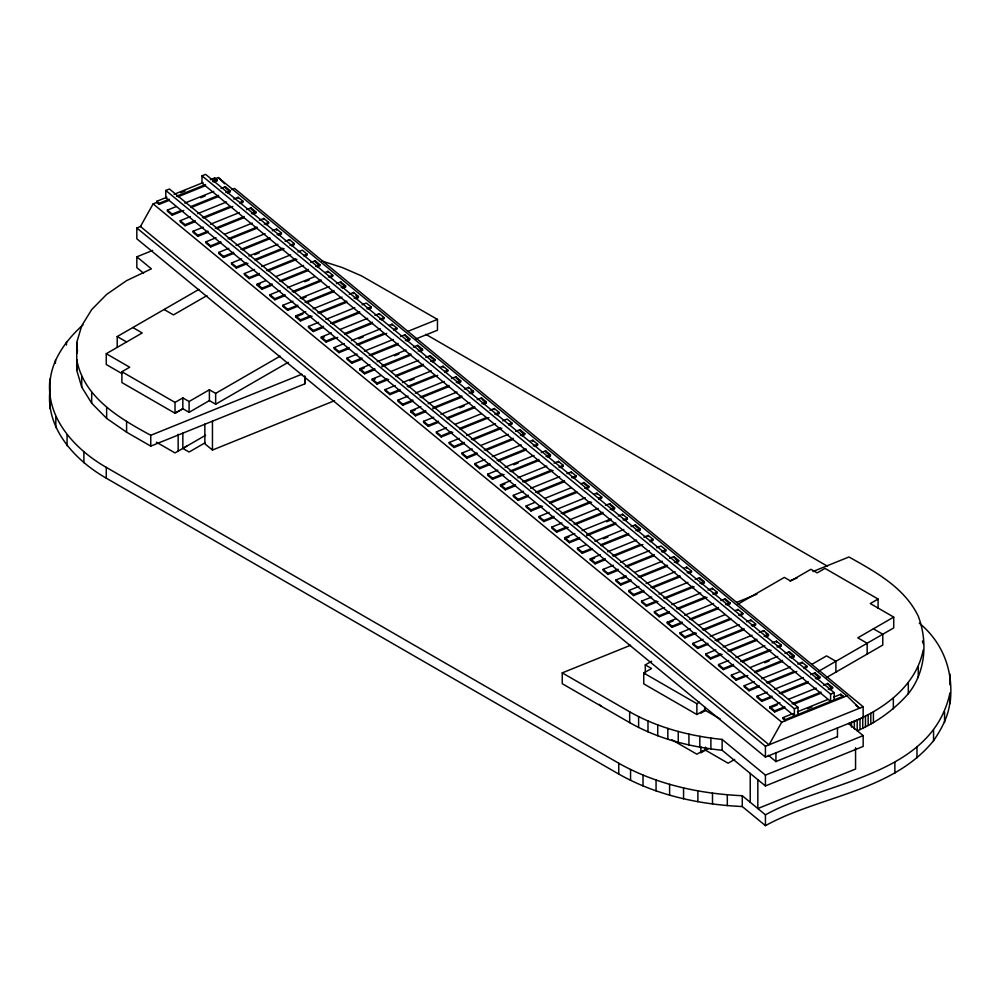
<?xml version="1.0" encoding="UTF-8"?>
<svg xmlns="http://www.w3.org/2000/svg" width="1000" height="1000" viewBox="0 0 1000 1000"><rect width="100%" height="100%" fill="white"/><g stroke="black" fill="none" stroke-linecap="round" stroke-linejoin="round"><path stroke-width="1.5" d="M304.762 376.138L304.762 383.875L150.762 446.125L126.587 432.175L106.65 418.4L91.688 403.225L81.725 387.062L76.737 370.3L76.737 342.512L81.725 325.75L91.688 309.587L106.65 294.413L126.587 280.637L151.387 268.837L136.825 256.825L152.637 250.438M204.85 424.038L204.85 443.787L212.45 450.05L334.525 400.7M212.45 450.05L212.45 421.188M304.762 383.875L304.762 376.275M50 378.938C45.287 417.625 75 449.45 106.275 467.362L618.737 763.225C656.275 784.475 699.488 793.737 742.275 795.725L765.438 814.812C826.6 780.863 931.888 776.038 950 692.887C951.5 710.362 943.2 726.7 933.55 740.7C892.312 791.675 819.925 795.713 765.438 825.638L742.275 806.538C699.488 804.562 656.275 795.3 618.737 774.05L106.275 478.188C75 460.275 45.287 428.45 50 389.762C48.312 364.025 64.675 341.275 83.012 324.875M77.562 350.55L76.737 353.338L76.737 342.512M630.6 645.25L562.25 672.875L562.25 683.7L629.675 722.638C657.913 738.713 689.987 746.925 722.125 750.25L765.425 785.95L863.162 746.438L863.162 735.612L848.6 723.612C882.013 710.537 915.825 687.038 923.263 649.925M857.188 720.013L857.188 730.837C876.675 722.35 894.312 709.688 908.312 693.675C925.662 672.087 927.887 641.562 918.275 616.213C904.488 587.562 875.5 571.875 848.95 556.975L812.975 571.512M157.463 202.125L153.125 203.875L140.45 226.5L769.05 744.8L781.725 722.175L846.875 695.837L859.55 708.213L855.938 705.238M117.212 347.388L117.212 336.562L198.9 289.4M121.9 373.55L106.275 364.525L106.275 353.7L142.213 332.95L132.838 327.537M206.938 295.587L173.463 314.913L164.088 309.5M280.163 356.138L215.65 393.387L209.4 389.775L189.088 401.512L182.838 397.9L182.838 408.725L175.025 413.237L121.9 382.562L121.9 371.737L129.713 367.225L106.275 353.7M121.9 371.737L175.025 402.413L182.838 397.9M175.025 402.413L175.025 413.237L182.85 408.713L189.088 412.337L209.4 400.6L209.4 389.775M209.4 400.6L215.65 404.212L288.225 362.312M205.525 435.312L175.025 452.925L156.425 442.188M205.238 442.688L189.088 452.025L182.838 448.413L182.85 433.137M737.312 604.562L784.35 577.4L790.6 581.013L810.913 569.288L817.163 572.888L824.975 568.387L878.1 599.05L878.1 608.325M645.3 674.175L645.3 664.9L651.65 661.237M720.3 719.025L704.675 710L696.862 714.513L643.737 683.85L643.737 673.025L651.55 668.512L645.3 664.9M643.737 673.025L696.862 703.688L699.463 702.188M878.1 599.05L870.288 603.562L893.713 617.087L893.713 627.913L818.5 671.35M700.85 713.188L705.537 710.475M811.8 664.388L826.538 655.875L835.913 661.287L835.913 672.113M893.713 617.087L857.788 637.837L867.163 643.25L867.163 654.075M826.538 677.525L882.788 645.062L882.788 634.237L873.413 628.825M703.363 750.45L696.862 754.2L671.625 739.638M708.2 748.625L700.85 752.875L700.85 746.775M734.688 759.425L728.112 763.225L704.675 749.688M165.787 190.45L794.388 708.763L794.388 715.975L165.787 197.675L165.787 190.45L169.412 188.988L798.012 707.3L798.012 714.513M201.988 175.825L830.588 694.125L830.588 701.338L201.988 183.038L201.988 175.825L205.613 174.363L834.212 692.663L834.212 699.875M169.288 200.3L159.15 204.4L156.738 202.413L156.738 201.325L166.875 197.237M174.112 194.3L203.075 182.6M210.312 179.675L214.662 177.913L217.062 179.9L217.062 180.987L214.175 182.15M180.625 192.75L184.975 191M213.938 179.288L218.275 177.537L846.875 695.837M156.738 201.325L159.15 203.312L169.288 199.213M176.525 196.287L205.487 184.587M212.725 181.663L217.062 179.9M177.975 196.788L205.487 185.662M183.812 210.5L172.225 215.175L167.413 211.213L167.413 210.125L176.1 206.612M184.788 203.1L213.75 191.4M220.987 188.475L225.325 186.713L230.15 190.688L230.15 191.762L227.25 192.938M200.712 197.75L205.062 195.987M231.688 189.613L234.562 188.45L863.162 706.75L863.162 717.575L765.425 757.087L136.825 238.787L136.825 227.963L141.137 226.213M167.413 210.125L172.225 214.1L180.912 210.588M191.05 206.488L218.562 195.362M225.8 192.438L230.15 190.688M191.05 207.575L218.562 196.45M195.188 221.663L185.05 225.75L180.238 221.788L180.238 220.7L190.375 216.6M197.613 213.675L226.575 201.975M233.812 199.05L238.15 197.288L242.975 201.262L242.975 202.338L240.075 203.512M180.238 220.7L185.05 224.675L195.188 220.575M202.425 217.65L229.938 206.525M240.075 202.425L242.975 201.262M203.875 218.15L232.838 206.438M208.012 232.237L197.875 236.325L193.062 232.362L193.062 231.275L203.2 227.175M210.438 224.25L239.4 212.55M246.637 209.625L250.975 207.862L255.8 211.838L255.8 212.913L252.9 214.088M193.062 231.275L197.875 235.25L208.012 231.15M215.25 228.225L244.213 216.513M251.45 213.588L255.8 211.838M216.7 228.725L244.213 217.6M220.837 242.812L210.7 246.9L205.888 242.938L205.888 241.85L216.025 237.75M224.713 234.237L252.225 223.125M259.462 220.2L263.8 218.438L268.625 222.413L268.625 223.487L265.725 224.662M205.888 241.85L210.7 245.825L220.837 241.725M228.075 238.8L257.038 227.087M264.275 224.163L268.625 222.413M229.525 239.3L257.038 228.175M233.663 253.388L223.525 257.475L218.713 253.512L218.713 252.425L228.85 248.325M236.088 245.4L265.05 233.7M272.288 230.775L276.625 229.013L281.45 232.987L281.45 234.062L278.55 235.238M218.713 252.425L223.525 256.4L233.663 252.3M240.9 249.375L269.862 237.662M277.1 234.737L281.45 232.987M242.35 249.875L269.862 238.75M247.938 263.375L236.35 268.062L231.537 264.088L231.537 263L241.675 258.9M248.912 255.975L277.875 244.275M285.113 241.35L289.462 239.587L294.275 243.562L294.275 244.638L291.375 245.812M254.7 254.725L259.05 252.963M231.537 263L236.35 266.975L246.488 262.875M255.175 259.363L282.688 248.238M289.925 245.312L294.275 243.562M255.175 260.45L284.137 248.738M259.312 274.538L249.175 278.637L244.363 274.662L244.363 273.575L254.5 269.475M261.737 266.55L290.7 254.85M297.938 251.925L302.288 250.162L307.1 254.137L307.1 255.212L304.2 256.388M244.363 273.575L249.175 277.55L259.312 273.45M266.55 270.525L295.512 258.812M304.2 255.3L307.1 254.137M268 271.025L296.962 259.312M272.137 285.113L262 289.212L257.188 285.238L257.188 284.15L265.875 280.637M276.012 276.537L303.525 265.425M310.763 262.5L315.113 260.738L319.925 264.713L319.925 265.788L317.025 266.962M257.188 285.238L260.087 284.062M257.188 284.15L262 288.125L272.137 284.025M279.375 281.1L308.337 269.387M315.575 266.462L319.925 264.713M280.825 281.6L308.337 270.475M284.962 295.688L274.825 299.788L270.012 295.812L270.012 294.725L280.15 290.625M287.387 287.7L314.9 276.588M325.037 272.488L327.938 271.312L332.75 275.287L332.75 276.363L329.85 277.538M304.762 281.762L309.113 280M270.012 294.725L274.825 298.7L284.962 294.6M292.2 291.675L321.163 279.962M328.4 277.038L332.75 275.287M293.65 292.175L321.163 281.05M297.787 306.262L287.65 310.363L282.838 306.388L282.838 305.3L292.975 301.2M300.212 298.275L329.175 286.575M336.413 283.65L340.763 281.887L345.575 285.863L345.575 286.938L342.675 288.113M301.663 298.775L306.012 297.025M282.838 305.3L287.65 309.275L297.787 305.175M305.038 302.25L333.988 290.538M341.225 287.613L345.575 285.863M306.475 302.75L333.988 291.625M312.062 316.25L300.487 320.938L295.663 316.962L295.663 315.875L305.8 311.775M313.038 308.85L342 297.15M349.237 294.225L353.587 292.462L358.4 296.438L358.4 297.512L355.5 298.688M295.663 316.962L302.9 314.037M295.663 315.875L300.487 319.85L310.613 315.75M317.863 312.825L346.812 301.112M354.05 298.188L358.4 296.438M319.3 313.325L346.812 302.2M323.438 327.413L313.312 331.512L308.488 327.537L308.488 326.45L318.625 322.35M325.863 319.425L354.825 307.725M362.062 304.8L366.413 303.038L371.225 307.013L371.225 308.087L368.325 309.262M308.488 326.45L313.312 330.425L323.438 326.325M330.688 323.4L359.637 311.688M366.887 308.762L371.225 307.013M332.125 323.9L359.637 312.775M337.713 337.4L326.138 342.088L321.312 338.113L321.312 337.025L331.45 332.925M340.138 329.425L367.65 318.3M374.888 315.375L379.237 313.612L384.05 317.587L384.05 318.663L381.15 319.837M321.312 338.113L324.212 336.938M321.312 337.025L326.138 341L334.825 337.488M344.95 333.387L372.463 322.262M379.712 319.337L384.05 317.587M344.95 334.475L372.463 323.35M349.087 348.562L338.963 352.663L334.137 348.688L334.137 347.6L344.275 343.5M351.512 340.575L380.475 328.875M389.162 325.363L392.062 324.188L396.875 328.162L396.875 329.237L393.975 330.412M358.762 338.738L363.1 336.975M334.137 347.6L338.963 351.575L349.087 347.475M356.337 344.55L383.85 333.425M393.975 329.325L396.875 328.162M357.788 345.05L386.737 333.338M76.737 370.3L76.737 359.475C83.513 397.475 119.663 418.387 150.762 435.3L301.875 374.212M407.575 331.488L437.463 319.4L437.463 330.225L416.112 338.85M361.925 359.137L351.788 363.237L346.962 359.263L346.962 358.175L357.1 354.075M364.338 351.15L393.3 339.45M400.538 336.525L404.888 334.762L409.7 338.738L409.7 339.812L406.8 340.988M346.962 358.175L351.788 362.15L361.925 358.05M369.162 355.125L398.113 343.413M405.363 340.487L409.7 338.738M370.613 355.625L398.113 344.5M374.75 369.712L364.613 373.812L359.787 369.837L359.787 368.75L369.925 364.65M377.163 361.725L406.125 350.025M413.363 347.1L417.713 345.337L422.525 349.312L422.525 350.387L419.637 351.562M359.787 369.837L364.137 368.075M394.55 355.788L398.888 354.038M359.787 368.75L364.613 372.725L374.75 368.625M381.987 365.7L410.938 353.988M418.188 351.062L422.525 349.312M381.987 366.788L410.938 355.075M388.663 379.412L377.075 384.087L372.262 380.112L372.262 379.038L380.95 375.525M391.087 371.425L418.6 360.3M425.838 357.375L430.188 355.625L435 359.588L435 360.675L432.1 361.85M372.262 380.112L375.163 378.95M372.262 379.038L377.075 383.013L387.212 378.913M395.9 375.4L423.413 364.275M430.65 361.35L435 359.588M395.9 376.475L423.413 365.363M400.037 390.562L389.9 394.663L385.087 390.688L385.087 389.613L395.225 385.513M402.463 382.587L431.425 370.875M440.112 367.362L443.013 366.2L447.825 370.163L447.825 371.25L444.925 372.425M409.7 380.737L414.05 378.988M385.087 389.613L389.9 393.587L400.037 389.487M407.275 386.562L434.787 375.438M444.925 371.337L447.825 370.163M408.725 387.05L437.688 375.35M412.863 401.138L402.725 405.238L397.912 401.262L397.912 400.188L408.05 396.087M415.288 393.162L444.25 381.45M451.488 378.525L455.838 376.775L460.65 380.737L460.65 381.825L457.75 383M397.912 400.188L402.725 404.162L412.863 400.062M420.1 397.137L449.062 385.425M456.3 382.5L460.65 380.737M421.55 397.625L449.062 386.512M425.688 411.712L415.55 415.812L410.737 411.838L410.737 410.763L420.875 406.662M428.113 403.738L457.075 392.025M464.312 389.1L468.663 387.35L473.475 391.312L473.475 392.4L470.575 393.575M410.737 411.838L415.087 410.087M410.737 410.763L415.55 414.738L425.688 410.637M432.938 407.713L461.887 396M469.125 393.075L473.475 391.312M432.938 408.787L461.887 397.088M438.512 422.287L428.387 426.388L423.562 422.425L423.562 421.337L433.7 417.238M440.938 414.312L469.9 402.6M477.137 399.675L481.488 397.925L486.3 401.887L486.3 402.975L483.4 404.15M459.762 407.788L464.113 406.025M423.562 421.337L428.387 425.312L438.512 421.213M447.2 417.7L474.712 406.575M481.95 403.65L486.3 401.887M447.2 418.775L474.712 407.663M452.788 432.287L441.213 436.962L436.388 433L436.388 431.912L446.525 427.812M455.213 424.3L481.275 413.762M489.963 410.25L494.312 408.5L499.125 412.463L499.125 413.55L496.225 414.725M436.388 431.912L441.213 435.887L451.337 431.788M460.025 428.275L486.087 417.738M494.787 414.225L499.125 412.463M460.025 429.35L488.988 417.65M464.162 443.438L454.038 447.537L449.212 443.575L449.212 442.488L459.35 438.387M466.587 435.462L495.55 423.75M502.788 420.825L507.137 419.075L511.95 423.038L511.95 424.125L509.05 425.3M449.212 442.488L454.038 446.463L464.162 442.362M471.413 439.438L500.363 427.725M509.05 424.212L511.95 423.038M472.85 439.925L501.812 428.225M476.987 454.012L466.863 458.113L462.038 454.15L462.038 453.062L472.175 448.963M480.863 445.45L508.375 434.325M515.612 431.4L519.963 429.65L524.775 433.612L524.775 434.7L521.875 435.875M462.038 453.062L466.863 457.038L476.987 452.938M484.237 450.012L513.188 438.3M520.438 435.375L524.775 433.612M485.688 450.5L513.188 439.387M489.825 464.588L479.688 468.688L474.862 464.725L474.862 463.638L485 459.538M492.238 456.613L521.2 444.9M529.888 441.388L532.788 440.225L537.6 444.188L537.6 445.275L534.7 446.45M474.862 463.638L479.688 467.612L489.825 463.512M497.062 460.588L526.013 448.875M533.263 445.95L537.6 444.188M498.512 461.075L526.013 449.963M504.087 474.588L492.512 479.263L487.688 475.3L487.688 474.212L497.825 470.112M505.062 467.188L534.025 455.475M541.263 452.55L545.612 450.8L550.425 454.762L550.425 455.85L547.537 457.025M513.75 464.762L518.1 463M487.688 474.212L492.512 478.188L502.65 474.087M509.888 471.163L538.837 459.45M546.087 456.525L550.425 454.762M511.337 471.65L538.837 460.538M515.475 485.737L505.337 489.837L500.513 485.875L500.513 484.787L510.65 480.688M517.9 477.762L546.85 466.05M554.087 463.125L558.438 461.375L563.25 465.337L563.25 466.425L560.363 467.6M500.513 485.875L504.862 484.113M500.513 484.787L505.337 488.762L515.475 484.663M522.712 481.737L551.675 470.025M558.913 467.1L563.25 465.337M524.163 482.225L553.112 470.525M528.3 496.312L518.162 500.412L513.35 496.45L513.35 495.363L523.475 491.262M530.725 488.338L559.675 476.625M566.912 473.7L571.263 471.95L576.075 475.913L576.075 477L573.188 478.175M513.35 495.363L518.162 499.338L528.3 495.238M535.538 492.312L564.5 480.6M571.737 477.675L576.075 475.913M536.987 492.8L564.5 481.688M542.575 506.312L530.988 510.988L526.175 507.025L526.175 505.938L534.862 502.425M544.987 498.325L571.05 487.788M581.188 483.688L584.087 482.525L588.9 486.488L588.9 487.575L586.013 488.75M526.175 505.938L530.988 509.913L541.125 505.812M549.812 502.3L575.875 491.763M584.562 488.25L588.9 486.488M549.812 503.375L577.325 492.262M553.95 517.463L543.812 521.562L539 517.6L539 516.512L549.125 512.413M556.375 509.487L585.325 497.775M594.012 494.263L596.912 493.1L601.725 497.062L601.725 498.15L598.837 499.325M539 516.512L543.812 520.487L553.95 516.388M561.188 513.462L590.15 501.75M598.837 498.237L601.725 497.062M562.638 513.95L591.587 502.25M568.225 527.463L556.638 532.137L551.825 528.175L551.825 527.087L561.95 522.987M569.2 520.062L598.15 508.35M605.4 505.425L609.738 503.675L614.55 507.638L614.55 508.725L611.663 509.9M551.825 527.087L556.638 531.062L566.775 526.962M574.012 524.038L602.975 512.325M610.212 509.4L614.55 507.638M575.462 524.525L602.975 513.413M579.6 538.612L569.462 542.712L564.65 538.75L564.65 537.663L574.788 533.562M582.025 530.638L610.975 518.925M618.225 516L622.562 514.25L627.375 518.212L627.375 519.3L624.487 520.475M564.65 538.75L568.987 536.987M606.638 521.775L610.975 520.013M564.65 537.663L569.462 541.638L579.6 537.537M586.838 534.612L615.8 522.9M623.038 519.975L627.375 518.212M586.838 535.688L615.8 523.987M592.425 549.188L582.288 553.288L577.475 549.325L577.475 548.237L586.163 544.725M594.85 541.213L623.8 529.5M631.05 526.575L635.388 524.825L640.2 528.8L640.2 529.875L637.312 531.05M603.538 538.787L607.875 537.025M577.475 548.237L582.288 552.212L590.975 548.7M601.112 544.6L628.625 533.475M635.862 530.55L640.2 528.8M601.112 545.675L628.625 534.562M605.25 559.763L595.112 563.862L590.3 559.9L590.3 558.812L600.438 554.712M607.675 551.788L636.638 540.075M643.875 537.15L648.213 535.4L653.025 539.375L653.025 540.45L650.138 541.625M590.3 559.9L594.637 558.138M590.3 558.812L595.112 562.788L605.25 558.688M612.487 555.763L640 544.637M650.138 540.538L653.025 539.375M613.938 556.25L642.9 544.55M618.075 570.337L607.938 574.438L603.125 570.475L603.125 569.388L613.263 565.288M620.5 562.362L649.463 550.65M656.7 547.725L661.038 545.975L665.863 549.95L665.863 551.025L662.962 552.2M603.125 569.388L607.938 573.362L618.075 569.263M625.312 566.337L654.275 554.625M661.513 551.7L665.863 549.95M626.763 566.825L654.275 555.712M630.9 580.913L620.763 585.013L615.95 581.05L615.95 579.963L626.087 575.862M634.775 572.35L662.288 561.225M669.525 558.3L673.863 556.55L678.688 560.525L678.688 561.6L675.788 562.775M621.737 578.7L626.087 576.95M615.95 579.963L620.763 583.938L630.9 579.837M638.138 576.912L667.1 565.2M674.338 562.275L678.688 560.525M639.587 577.4L667.1 566.287M643.725 591.487L633.587 595.588L628.775 591.625L628.775 590.538L638.913 586.438M646.15 583.513L675.113 571.8M683.8 568.3L686.688 567.125L691.513 571.1L691.513 572.175L688.612 573.35M628.775 590.538L633.587 594.513L643.725 590.413M650.962 587.487L679.925 575.775M687.163 572.85L691.513 571.1M652.412 587.975L679.925 576.862M658 601.487L646.413 606.163L641.6 602.2L641.6 601.112L651.737 597.013M658.975 594.087L687.938 582.375M695.175 579.45L699.513 577.7L704.338 581.675L704.338 582.75L701.438 583.925M641.6 601.112L646.413 605.087L656.55 600.988M663.787 598.062L692.75 586.35M699.987 583.425L704.338 581.675M665.238 598.55L694.2 586.85M669.375 612.638L659.237 616.737L654.425 612.775L654.425 611.688L664.562 607.587M671.8 604.663L700.763 592.95M708 590.025L712.337 588.275L717.163 592.25L717.163 593.325L714.262 594.5M654.425 611.688L659.237 615.662L669.375 611.562M676.612 608.638L705.575 596.925M712.812 594L717.163 592.25M678.062 609.125L707.025 597.425M682.2 623.212L672.062 627.312L667.25 623.35L667.25 622.263L675.938 618.75M684.625 615.237L713.587 603.525M720.825 600.6L725.163 598.85L729.987 602.825L729.987 603.9L727.087 605.075M668.7 622.762L673.037 621M667.25 622.263L672.062 626.237L682.2 622.137M689.438 619.212L718.4 607.5M725.638 604.575L729.987 602.825M690.888 619.712L718.4 608.587M736.712 602.35L756.862 594.2M789.95 580.825L797.15 577.913M696.475 633.212L684.887 637.888L680.075 633.925L680.075 632.837L690.212 628.737M698.9 625.225L724.963 614.688M735.1 610.6L737.987 609.425L742.812 613.4L742.812 614.475L739.912 615.65M680.075 632.837L684.887 636.812L695.025 632.712M702.262 629.788L729.775 618.663M738.462 615.15L742.812 613.4M703.713 630.288L731.225 619.163M707.85 644.362L697.712 648.462L692.9 644.5L692.9 643.413L703.037 639.312M710.275 636.388L739.237 624.688M746.475 621.75L750.825 620L755.638 623.975L755.638 625.05L752.738 626.225M692.9 643.413L697.712 647.387L707.85 643.288M715.088 640.362L744.05 628.65M751.287 625.725L755.638 623.975M716.538 640.863L744.05 629.738M722.125 654.362L710.537 659.038L705.725 655.075L705.725 653.988L715.863 649.887M723.1 646.963L752.062 635.262M759.3 632.325L763.65 630.575L768.462 634.55L768.462 635.625L765.562 636.8M705.725 653.988L710.537 657.962L720.675 653.863M727.913 650.938L756.875 639.225M764.112 636.3L768.462 634.55M729.362 651.438L756.875 640.312M733.5 665.512L723.363 669.613L718.55 665.65L718.55 664.562L728.688 660.462M735.925 657.537L764.887 645.837M772.125 642.9L776.475 641.15L781.287 645.125L781.287 646.2L778.388 647.375M718.55 664.562L723.363 668.538L733.5 664.438M740.738 661.513L769.7 649.8M776.938 646.875L781.287 645.125M742.188 662.013L771.15 650.3M747.775 675.512L736.188 680.188L731.375 676.225L731.375 675.138L740.062 671.625M750.2 667.525L777.712 656.413M784.95 653.475L789.3 651.725L794.112 655.7L794.112 656.775L791.213 657.95M764.675 662.763L769.025 661M731.375 675.138L736.188 679.112L744.875 675.6M755.013 671.5L782.525 660.375M789.762 657.45L794.112 655.7M755.013 672.588L782.525 661.462M759.15 686.675L749.013 690.763L744.2 686.8L744.2 685.713L754.338 681.612M761.575 678.688L790.537 666.988M797.775 664.05L802.125 662.3L806.938 666.275L806.938 667.35L804.038 668.525M744.2 685.713L749.013 689.688L759.15 685.588M766.4 682.663L793.9 671.538M804.038 667.438L806.938 666.275M767.837 683.162L796.8 671.45M771.975 697.25L761.85 701.338L757.025 697.375L757.025 696.287L767.163 692.188M774.4 689.262L803.363 677.562M810.6 674.625L814.95 672.875L819.762 676.85L819.762 677.925L816.862 679.1M757.025 696.287L761.85 700.263L771.975 696.162M779.225 693.238L808.175 681.525M815.413 678.6L819.762 676.85M780.662 693.737L808.175 682.613M784.8 707.825L774.675 711.912L769.85 707.95L769.85 706.862L779.987 702.763M788.675 699.25L816.188 688.138M823.425 685.2L827.775 683.45L832.588 687.425L832.588 688.5L829.688 689.675M769.85 707.95L777.087 705.013M769.85 706.862L774.675 710.837L784.8 706.737M792.05 703.812L821 692.1M828.25 689.175L832.588 687.425M793.487 704.312L821 693.188M794.388 708.763L798.012 707.3M830.588 694.125L834.212 692.663M782.938 717.65L785.337 719.638L785.337 720.713L782.938 718.725L782.938 717.65L793.062 713.55M797.412 711.787L827.825 699.5M833.612 697.163L840.85 694.237L843.263 696.213L843.263 697.3M807.55 708.775L811.888 707.025M785.337 719.638L843.263 696.213M136.825 227.963L765.425 746.263L863.162 706.75M837.463 736.663L775.925 761.538L768.325 755.275M562.25 672.875L629.675 711.812C657.913 727.887 689.987 736.1 722.125 739.425L765.425 775.125L863.162 735.612M321.75 260.963L342.262 267.525L361.388 275.825L437.463 319.4M425.875 334.363L827.463 566.213M117.212 336.562L126.587 341.975M230.15 191.762L225.325 187.8L225.325 186.713M255.8 212.913L250.975 208.95L250.975 207.862M318.725 264.8L315.113 261.825L315.113 260.738M345.575 286.938L340.763 282.975L340.763 281.887M355.988 295.538L358.4 297.512M406.087 336.838L409.7 339.812M418.913 347.413L422.525 350.387M432.587 358.688L430.188 356.7L430.188 355.625M457.038 378.85L460.65 381.825M471.062 390.412L473.475 392.4M482.688 400L486.3 402.975M523.575 433.713L519.963 430.725L519.963 429.65M550.425 455.85L545.612 451.875L545.612 450.8M586.5 485.588L584.087 483.6L584.087 482.525M610.938 505.75L614.55 508.725M640.2 529.875L635.388 525.9L635.388 524.825M675.075 558.625L677.475 560.612M704.338 582.75L699.513 578.775L699.513 577.7M728.775 602.913L725.163 599.925L725.163 598.85M766.05 633.638L768.462 635.625M794.112 656.775L789.3 652.8L789.3 651.725M819.762 677.925L814.95 673.962L814.95 672.875M828.975 685.525L831.388 687.513M153.125 203.875L781.725 722.175M143.55 273.188L136.825 267.65L136.825 256.825M599.138 704.388L601.312 706.188M218.275 177.537L224.613 183.725M919.262 623.112C943.625 643.05 954.087 672.688 950 703.713M922.438 641L923.263 643.787M949.875 673.863L949.875 684.688M944.562 711.712L944.562 722.525M933.55 729.875L933.55 740.7M918.275 666.688L918.275 677.513M916.988 746.95L916.988 757.775M908.312 682.85L908.312 693.675M894.862 762.5L894.862 773.325M893.35 698.025L893.35 708.85M873.413 711.812L873.413 722.638M870.812 713.275L870.812 724.1M868.162 714.7L868.162 725.525M865.475 716.087L865.475 726.912M862.75 717.438L862.75 728.263M859.987 718.737L859.987 729.562M855.562 747.763L855.562 769.038L757.825 808.55L757.825 779.688M854.362 721.25L854.362 728.975M851.5 722.45L851.5 727.087M840.85 694.237L840.85 695.312M837.463 727.738L837.463 736.85M827.775 683.45L827.775 684.538M802.125 662.3L802.125 663.375M776.475 641.15L776.475 642.225M775.925 752.613L775.925 761.737M774.675 710.837L774.675 711.912M765.425 746.263L765.425 757.087M765.425 775.125L765.425 785.95M765.438 814.812L765.438 825.638M763.65 630.575L763.65 631.65M761.85 700.263L761.85 701.338M750.825 620L750.825 621.075M750.225 773.413L750.225 802.275M749.013 689.688L749.013 690.763M742.275 795.725L742.275 806.538M737.987 609.425L737.987 610.5M736.188 679.112L736.188 680.188M727.312 794.762L727.312 805.588M723.363 668.538L723.363 669.613M722.125 739.425L722.125 750.25M712.5 793.162L712.5 803.988M712.337 588.275L712.337 589.35M710.9 738.088L710.9 748.913M710.537 657.962L710.537 659.038M705.537 747.113L705.537 750.175M704.675 706.912L704.675 710M699.812 736.312L699.812 747.138M697.887 790.888L697.887 801.712M697.712 647.387L697.712 648.462M696.862 703.688L696.862 714.513M688.925 734.112L688.925 744.938M686.688 567.125L686.688 568.2M684.887 636.812L684.887 637.888M683.562 787.938L683.562 798.763M678.25 731.488L678.25 742.312M673.863 556.55L673.863 557.625M672.062 626.237L672.062 627.312M669.6 784.338L669.6 795.163M667.837 728.425L667.837 739.25M659.237 615.662L659.237 616.737M657.738 724.925L657.738 735.75M656.062 780.062L656.062 790.888M648.213 535.4L648.213 536.475M647.987 720.987L647.987 731.812M646.413 605.087L646.413 606.163M643.025 775.125L643.025 785.95M638.612 716.612L638.612 727.438M633.587 594.513L633.587 595.588M630.562 769.513L630.562 780.337M629.675 711.812L629.675 722.638M622.562 514.25L622.562 515.325M620.763 583.938L620.763 585.013M618.737 763.225L618.737 774.05M609.738 503.675L609.738 504.75M607.938 573.362L607.938 574.438M596.912 493.1L596.912 494.175M595.112 562.788L595.112 563.862M582.288 552.212L582.288 553.288M571.263 471.95L571.263 473.025M569.462 541.638L569.462 542.712M558.438 461.375L558.438 462.45M556.638 531.062L556.638 532.137M543.812 520.487L543.812 521.562M532.788 440.225L532.788 441.3M530.988 509.913L530.988 510.988M518.162 499.338L518.162 500.412M505.337 488.762L505.337 489.837M494.312 408.5L494.312 409.575M492.512 478.188L492.512 479.263M481.488 397.925L481.488 399M479.688 467.612L479.688 468.688M468.663 387.35L468.663 388.425M466.863 457.038L466.863 458.113M455.838 376.775L455.838 377.85M454.038 446.463L454.038 447.537M443.013 366.2L443.013 367.275M441.213 435.887L441.213 436.962M428.387 425.312L428.387 426.388M417.713 345.337L417.713 346.425M415.55 414.738L415.55 415.812M404.888 334.762L404.888 335.85M402.725 404.162L402.725 405.238M392.062 324.188L392.062 325.275M389.9 393.587L389.9 394.663M379.237 313.612L379.237 314.7M377.075 383.013L377.075 384.087M364.613 372.725L364.613 373.812M353.587 292.462L353.587 293.55M351.788 362.15L351.788 363.237M338.963 351.575L338.963 352.663M327.938 271.312L327.938 272.4M326.138 341L326.138 342.088M313.312 330.425L313.312 331.512M300.487 319.85L300.487 320.938M289.462 239.587L289.462 240.675M287.65 309.275L287.65 310.363M276.625 229.013L276.625 230.1M274.825 298.7L274.825 299.788M263.8 218.438L263.8 219.525M262 288.125L262 289.212M249.175 277.55L249.175 278.637M238.15 197.288L238.15 198.375M236.35 266.975L236.35 268.062M223.525 256.4L223.525 257.475M215.65 393.387L215.65 404.212M214.662 177.913L214.662 179M210.7 245.825L210.7 246.9M197.875 235.25L197.875 236.325M189.088 401.512L189.088 412.325M185.05 224.675L185.05 225.75M178.162 434.312L178.162 451.112M172.225 214.1L172.225 215.175M159.15 203.312L159.15 204.4M150.762 435.3L150.762 446.125M126.587 421.35L126.587 432.175M106.65 407.575L106.65 418.4M106.275 467.362L106.275 478.188M91.688 392.4L91.688 403.225M83.888 451.9L83.888 462.725M81.725 376.238L81.725 387.062M67.062 434.888L67.062 445.712M66.45 341.95L66.45 345.037M55.812 416.763L55.812 427.587M55.438 360.112L55.438 363.212M50.125 397.962L50.125 408.787M707.55 749.1A31.575 18.225 60 0 1 705.35 750.062M186.788 445.913A31.575 18.225 60 0 1 182.675 448.288"/></g></svg>
